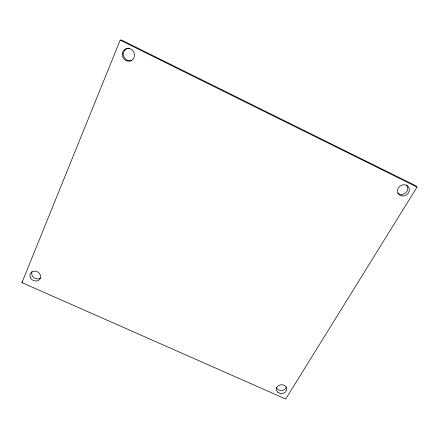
<?xml version="1.0" encoding="UTF-8"?>
<svg xmlns="http://www.w3.org/2000/svg" width="439" height="439" viewBox="0 0 439 439"><rect width="100%" height="100%" fill="white"/><g stroke="black" fill="none" stroke-linecap="round" stroke-linejoin="round"><path stroke-width="0.66" d="M21.95 282.617L120.193 40.152L121.367 39.993L415.42 185.571L417.05 187.074L285.69 399.007L21.95 282.617L22.691 281.745M120.193 40.152L417.05 187.074M131.744 60.516A6.442 6.031 67.1 0 1 123.458 55.243A6.442 6.031 67.1 0 1 129.785 48.136M40.437 278.101A5.487 4.785 28.8 0 1 33.962 277.662A5.487 4.785 28.8 0 1 32.009 271.746M406.547 184.945A6.064 5.471 -30.4 0 1 405.801 192.726A6.064 5.471 -30.4 0 1 397.63 193.072M286.283 387.121A5.147 4.406 -1.5 0 1 281.47 390.573A5.147 4.406 -1.5 0 1 276.356 387.522M278.068 392.406A5.191 4.434 -1.4 0 0 286.662 390.09A5.191 4.434 -1.4 0 0 280.077 384.904A5.191 4.434 -1.4 0 0 278.068 392.406M30.401 277.657A5.537 4.818 28.7 0 0 39.675 279.429A5.537 4.818 28.7 0 0 35.757 271.214A5.537 4.818 28.7 0 0 30.401 277.657M401.701 195.926A6.124 5.515 -30.2 0 0 409.225 188.556A6.124 5.515 -30.2 0 0 399.309 186.608A6.124 5.515 -30.2 0 0 401.701 195.926M122.289 53.58A6.508 6.086 66.9 0 0 130.685 60.873A6.508 6.086 66.9 0 0 132.172 49.909A6.508 6.086 66.9 0 0 122.289 53.58"/></g></svg>
